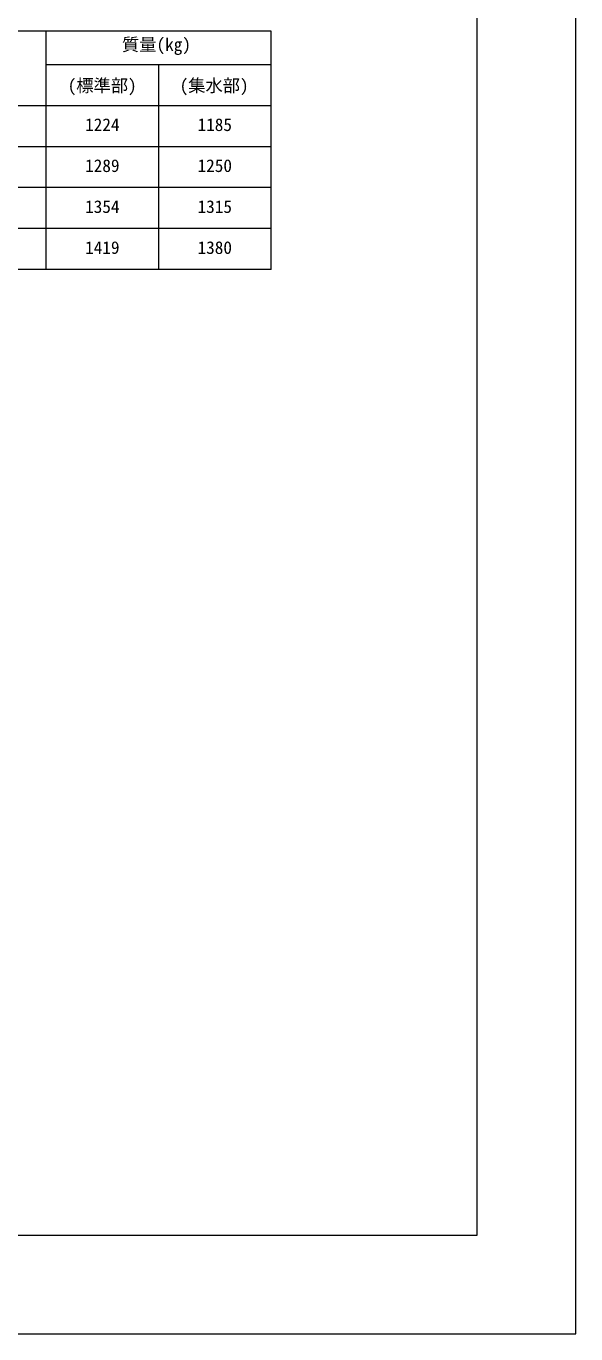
# Model space of a CAD drawing. Units: millimetres at full size, sheet at 1:20; details may follow other scales. Extents: x 0 to 8400, y -600 to 5940.
# Drawn here: x 7285 to 8400, y 0 to 2650 of the extents above; entities that cross this region are included whole.
import ezdxf
from ezdxf.enums import TextEntityAlignment as Align

# ---------------------------------------------------------------- set-up
doc = ezdxf.new("R2010")
doc.units = ezdxf.units.MM
doc.header["$LTSCALE"] = 20
doc.layers.add('TEXT(細線）', color=1, linetype='Continuous', lineweight=13)
doc.layers.add('構造物-寸法', color=7, linetype='Continuous', lineweight=9)
doc.styles.add('ＭＳ ゴシック', font='')
doc.styles.get('ＭＳ ゴシック').set_extended_font_data('MS Gothic')

msp = doc.modelspace()

# ---------------------------------------------------------------- linework, layer by layer
at = {"layer": 'TEXT(細線）'}
for p, q in [((7326.09, 2640.37), (5954.66, 2640.37)), ((7326.09, 2157.12), (7326.09, 2640.37)), ((7782.09, 2640.37), (7326.09, 2640.37)), ((7782.09, 2157.12), (7782.09, 2640.37)), ((7782.09, 2572.27), (7326.09, 2572.27)), ((7554.09, 2157.12), (7554.09, 2572.27)), ((7326.09, 2489.24), (5954.66, 2489.24)), ((7782.09, 2489.24), (7326.09, 2489.24)), ((7326.09, 2406.21), (5954.66, 2406.21)), ((7782.09, 2406.21), (7326.09, 2406.21)), ((7326.09, 2323.18), (5954.66, 2323.18)), ((7782.09, 2323.18), (7326.09, 2323.18)), ((7326.09, 2240.15), (5954.66, 2240.15)), ((7782.09, 2240.15), (7326.09, 2240.15)), ((7326.09, 2157.12), (5954.66, 2157.12)), ((7782.09, 2157.12), (7326.09, 2157.12))]:
    msp.add_line(p, q, dxfattribs=at)
at = {"layer": '構造物-寸法', "color": 2}
for p, q in [((8400, 0), (8400, 5940)), ((0, 0), (8400, 0))]:
    msp.add_line(p, q, dxfattribs=at)
at = {"layer": '構造物-寸法'}
for p, q in [((8200, 200), (8200, 5740)), ((200, 200), (8200, 200))]:
    msp.add_line(p, q, dxfattribs=at)

# ---------------------------------------------------------------- texts
at = {"layer": 'TEXT(細線）', "style": 'ＭＳ ゴシック'}
for s, p in [('質量(kg)', (7479.64, 2592.74)), ('(標準部)', (7369.53, 2509.59)), ('(集水部)', (7596.51, 2509.59)), ('1224', (7404.87, 2430.22)), ('1185', (7632.87, 2430.22)), ('1289', (7404.87, 2347.19)), ('1250', (7632.87, 2347.19)), ('1354', (7404.87, 2264.16)), ('1315', (7632.87, 2264.16)), ('1419', (7404.87, 2181.13)), ('1380', (7632.87, 2181.13))]:
    msp.add_text(s, height=25.66, dxfattribs=at).set_placement(p, align=Align.BOTTOM_LEFT)

doc.saveas('drawing.dxf')
